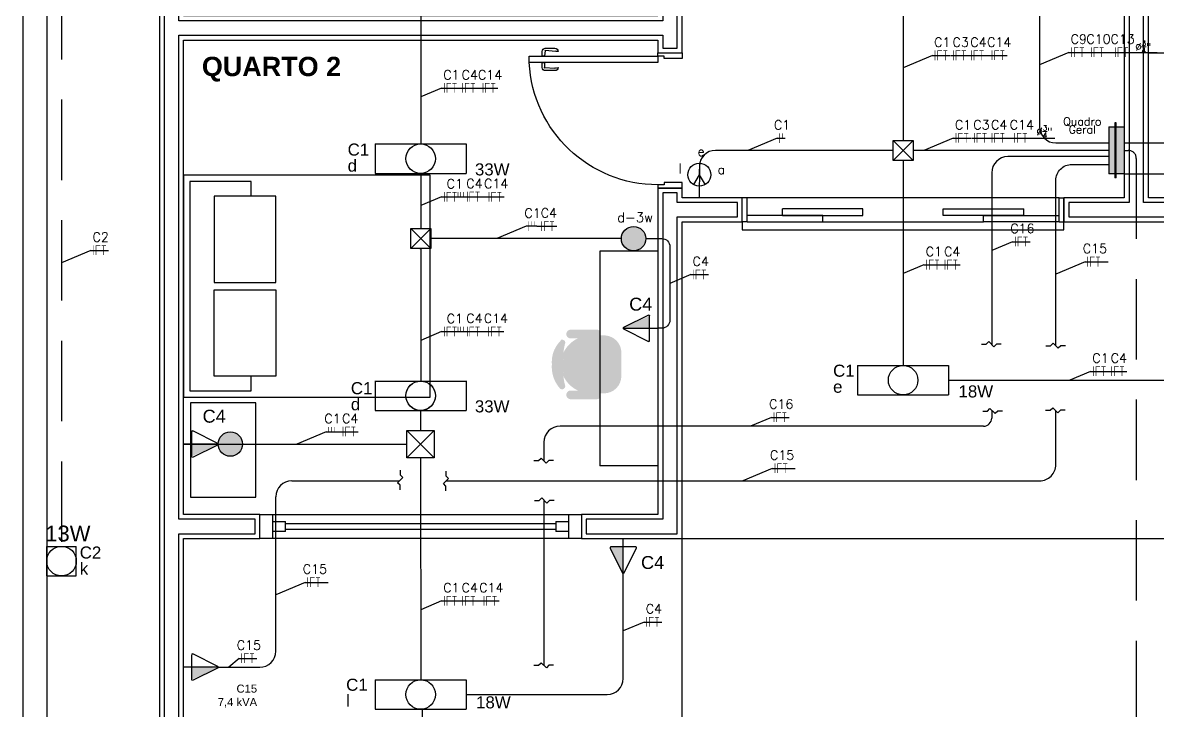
# Model space of a CAD drawing. Header units: millimetres. Extents: x 919107448 to 1838457809, y 576475876 to 1049404419.
# Drawn here: x 919228621 to 919229326, y 576496460 to 576496888 of the extents above; entities that cross this region are included whole.
import ezdxf
from ezdxf.enums import TextEntityAlignment as Align

# ---------------------------------------------------------------- set-up
doc = ezdxf.new("R2010")
doc.units = ezdxf.units.MM
for name, pattern in [('ACAD_ISO08W100', [36, 24, -3, 6, -3]), ('ACAD_ISO12W100', [21, 12, -3, 0, -3, 0, -3]), ('DASHED', [0.75, 0.5, -0.25])]:
    doc.linetypes.add(name, pattern=pattern)
for name, color, linetype in [('3', 6, 'Continuous'), ('Arquitetura', 253, 'Continuous'), ('AZUL-SELO', 152, 'Continuous'), ('ENE-CAIXAS', 3, 'Continuous'), ('ENE-CIRCUITOS', 2, 'Continuous'), ('ENE-DISJUNTOR', 3, 'Continuous'), ('ENE-ELETRO_APARENTE', 4, 'ACAD_ISO08W100'), ('ENE-ELETRO_EMBUTIDO', 4, 'Continuous'), ('ENE-ELETRO_PISO', 4, 'DASHED'), ('ENE-FIAÇÃO', 2, 'Continuous'), ('ENE-INTERRUPTORES', 3, 'Continuous'), ('ENE-LUMINÁRIAS', 2, 'Continuous'), ('ENE-QUADROS', 3, 'Continuous'), ('ENE-TABELAS', 1, 'Continuous'), ('ENE-TOMADAS', 3, 'Continuous'), ('LEGENDA', 1, 'Continuous')]:
    doc.layers.add(name, color=color, linetype=linetype)
doc.layers.add('ELE-UNIFILAR', color=2, linetype='Continuous', lineweight=5)
doc.styles.add('Arial', font='arial.ttf')
doc.styles.add('R100', font='sasb____.pfb', dxfattribs={"height": 3})
doc.styles.add('ROMANS', font='romans')
doc.styles.add('SIMPLEX', font='simplex.shx')
doc.styles.get("Standard").update_dxf_attribs({"font": 'arial.ttf'})

# ---------------------------------------------------------------- blocks, each defined once
blk = doc.blocks.new('P80')
at = {"layer": 'Arquitetura'}
for points in [[(10, 0), (14, 0), (14, 80), (10, 80)], [(8, -15), (11.5, -15), (11.5, -4), (10, -4), (10, 0), (8, 0)], [(92, -15), (88.5, -15), (88.5, -4), (90, -4), (90, 0), (92, 0)]]:
    blk.add_lwpolyline(points, close=True, dxfattribs=at)
for points in [[(5, 70), (5, 64, 0.414214), (7, 62), (7, 63.5, -0.414214), (6.5, 64), (6.5, 70, -0.414214), (7, 70.5), (10, 70.5), (10, 72), (7, 72, 0.414214)], [(17.5, 64, -0.414214), (17, 63.5), (17, 62, 0.414214), (19, 64), (19, 70, 0.414214), (17, 72), (14, 72), (14, 70.5), (17, 70.5, -0.414214), (17.5, 70)]]:
    blk.add_lwpolyline(points, format="xyb", close=True, dxfattribs=at)
at = {"layer": 'Arquitetura', "linetype": 'Continuous'}
blk.add_arc((9.91, 0.01), 80.09, 359.99015, 87.07225, dxfattribs=at)
blk = doc.blocks.new('PJ')
at = {"layer": 'Arquitetura'}
for p, q in [((-97, 15), (-100, 15)), ((-100, 0), (-100, 15)), ((-97, 0), (-97, 15)), ((97, 15), (100, 15)), ((97, 0), (97, 15)), ((100, 0), (100, 15)), ((-25, 8), (-75, 8)), ((-75, 4), (-75, 8)), ((-25, 4), (-25, 8)), ((25, 4), (25, 8)), ((25, 8), (75, 8)), ((75, 4), (75, 8)), ((-97, 0), (-100, 0)), ((-50, 4), (-97, 4)), ((-97, 0), (-50, 0)), ((-75, 4), (-25, 4)), ((-50, 0), (-50, 4)), ((-50, 0), (50, 0)), ((75, 4), (25, 4)), ((50, 0), (50, 4)), ((50, 4), (97, 4)), ((97, 0), (50, 0)), ((97, 0), (100, 0))]:
    blk.add_line(p, q, dxfattribs=at)
blk = doc.blocks.new('JAN')
at = {"layer": 'Arquitetura'}
for p, q in [((-50, -15), (-50, 0)), ((-50, 0), (50, 0)), ((-46, -15), (-46, 0)), ((46, 0), (46, -15)), ((50, 0), (50, -15)), ((-46, -4.375), (-42, -4.375)), ((-42, -10.625), (-42, -4.375)), ((-42, -5.625), (42, -5.625)), ((42, -4.375), (46, -4.375)), ((42, -4.375), (42, -10.625)), ((42, -9.375), (-42, -9.375)), ((-42, -10.625), (-46, -10.625)), ((46, -10.625), (42, -10.625)), ((50, -15), (-50, -15))]:
    blk.add_line(p, q, dxfattribs=at)
blk = doc.blocks.new('cama 2')
at = {"layer": 'Arquitetura'}
for p, q in [((919229349.85, 576497385.42), (919229291.02, 576497385.42)), ((919229291.02, 576497385.42), (919229291.02, 576497344.71)), ((919229349.85, 576497344.71), (919229349.85, 576497385.42)), ((919229291.02, 576497344.71), (919229349.85, 576497344.71))]:
    blk.add_line(p, q, dxfattribs=at)
at = {"layer": 'Arquitetura', "ltscale": 0.5}
for points in [[(919229149.57, 576497340.41), (919229287.57, 576497340.41), (919229287.57, 576497493.74), (919229149.57, 576497493.74)], [(919229162.61, 576497359.57), (919229216.27, 576497359.57), (919229216.27, 576497397.91), (919229162.61, 576497397.91)], [(919229274.54, 576497359.57), (919229220.87, 576497359.57), (919229220.87, 576497397.91), (919229274.54, 576497397.91)]]:
    blk.add_lwpolyline(points, close=True, dxfattribs=at)
blk.add_lwpolyline([(919229162.61, 576497382.57), (919229153.41, 576497382.57), (919229153.41, 576497344.24), (919229283.74, 576497344.24), (919229283.74, 576497382.57), (919229274.54, 576497382.57)], dxfattribs=at)
blk = doc.blocks.new('*U84')
at = {"layer": 'ENE-TOMADAS'}
h = blk.add_hatch(color=256, dxfattribs=at)
h.dxf.hatch_style = 1
h.paths.add_polyline_path([(2278.406, 1294.6592, 0.286119), (2278.4016, 1294.662), (2278.4016, 1294.4979), (2278.4772, 1294.4979, 0.555066), (2278.4817, 1294.5051)])
at = {"layer": 'ENE-INTERRUPTORES', "color": 3}
blk.add_circle((2278.4016, 1294.7373), 0.0753, dxfattribs=at)
at = {"layer": 'ENE-TOMADAS'}
for p, q in [((2278.3971, 1294.6593), (2278.3194, 1294.5052)), ((2278.4016, 1294.662), (2278.4016, 1294.4979)), ((2278.4817, 1294.5051), (2278.406, 1294.6592)), ((2278.3239, 1294.4979), (2278.4772, 1294.4979)), ((2278.4016, 1294.4979), (2278.4016, 1294.4479))]:
    blk.add_line(p, q, dxfattribs=at)
for centre, start, end in [((2278.4016, 1294.657), 26.13269, 153.25441), ((2278.3239, 1294.5029), 153.25441, 270), ((2278.4772, 1294.5029), 270, 26.13269)]:
    blk.add_arc(centre, 0.005, start, end, dxfattribs=at)
blk = doc.blocks.new('*U102')
at = {"layer": 'ENE-TOMADAS'}
h = blk.add_hatch(color=256, dxfattribs=at)
h.dxf.hatch_style = 1
h.paths.add_polyline_path([(2278.4016, 1294.4979), (2278.4772, 1294.4979, 0.555066), (2278.4817, 1294.5051), (2278.406, 1294.6592, 0.286119), (2278.4016, 1294.662)])
for p, q in [((2278.3971, 1294.6593), (2278.3194, 1294.5052)), ((2278.4016, 1294.6607), (2278.4016, 1294.4965)), ((2278.4817, 1294.5051), (2278.406, 1294.6592)), ((2278.3239, 1294.4979), (2278.4772, 1294.4979)), ((2278.4016, 1294.4965), (2278.4016, 1294.4465))]:
    blk.add_line(p, q, dxfattribs=at)
for centre, start, end in [((2278.4016, 1294.657), 26.13269, 153.25441), ((2278.3239, 1294.5029), 153.25441, 270), ((2278.4772, 1294.5029), 270, 26.13269)]:
    blk.add_arc(centre, 0.005, start, end, dxfattribs=at)
blk = doc.blocks.new('*U92')
at = {"color": 3}
blk.add_line((2279.4193, 1294.472), (2279.4193, 1294.372), dxfattribs=at)
for points in [[(2279.4193, 1294.6728), (2279.4193, 1294.5724)], [(2279.4193, 1294.5724), (2279.3693, 1294.4854)], [(2279.4193, 1294.5724), (2279.4694, 1294.4854)]]:
    blk.add_lwpolyline(points, dxfattribs=at)
blk.add_circle((2279.4193, 1294.5724), 0.1004, dxfattribs=at)
blk = doc.blocks.new('*U88')
h = blk.add_hatch(color=3)
edge = h.paths.add_edge_path()
edge.add_arc((2279.4193, 1294.5724), 0.1004, 0, 360)
at = {"color": 3}
blk.add_line((2279.4193, 1294.472), (2279.4193, 1294.372), dxfattribs=at)
blk.add_circle((2279.4193, 1294.5724), 0.1004, dxfattribs=at)
blk = doc.blocks.new('escrivaninha')
at = {"layer": 'Arquitetura'}
h = blk.add_hatch(color=252, dxfattribs=at)
h.paths.add_polyline_path([(919228976.41, 576496697.83), (919228974.87, 576496697.83, -0.103844), (919228974.43, 576496697.09), (919228974.43, 576496670.31, -0.100908), (919228974.87, 576496669.59), (919228976.41, 576496669.59, 0.414063), (919228984.88, 576496678.07), (919228984.88, 576496689.36, 0.414362)])
h.paths.add_polyline_path([(919228963.7, 576496696.4, 0.172773), (919228956.66, 576496689.41, 0.04759), (919228956.64, 576496683.69, 0.048723), (919228956.64, 576496678, 0.172968), (919228963.67, 576496670.99), (919228972.88, 576496670.99, -0.208359), (919228974.43, 576496670.31), (919228974.43, 576496697.09, -0.209818), (919228972.88, 576496696.4)])
h.paths.add_polyline_path([(919228963.67, 576496670.99), (919228960.17, 576496670.99, 0.414214), (919228958.06, 576496668.87, 0.415578), (919228960.18, 576496666.74), (919228972.88, 576496666.74, 0.208106), (919228974.43, 576496667.42), (919228974.43, 576496670.31, 0.208359), (919228972.88, 576496670.99)])
h.paths.add_polyline_path([(919228960.17, 576496700.64, 0.41348), (919228958.04, 576496698.52, 0.414214), (919228960.17, 576496696.4), (919228972.88, 576496696.4, 0.209818), (919228974.43, 576496697.09), (919228974.43, 576496699.95, 0.211411), (919228972.87, 576496700.64)])
h.paths.add_polyline_path([(919228951.91, 576496690.12, 0.101539), (919228951.02, 576496683.69, 0.103608), (919228951.88, 576496677.24, 0.103615), (919228955.25, 576496671.68, 0.102701), (919228955.88, 576496671.53, 0.102702), (919228956.52, 576496671.64, 0.102694), (919228957.06, 576496672, 0.102682), (919228957.41, 576496672.54, 0.102673), (919228957.52, 576496673.18, 0.102674), (919228957.37, 576496673.8, -0.085285), (919228956.64, 576496683.69, -0.082824), (919228957.37, 576496693.57, 0.104413), (919228957.54, 576496694.21, 0.104411), (919228957.43, 576496694.85, 0.10442), (919228957.07, 576496695.4, 0.104433), (919228956.53, 576496695.75, 0.104441), (919228955.88, 576496695.86, 0.10444), (919228955.25, 576496695.69, 0.101547)])
for p, q in [((919229002.68, 576496738.83), (919228974.43, 576496738.83)), ((919228974.43, 576496738.83), (919228974.43, 576496634.33)), ((919229002.68, 576496634.33), (919228974.43, 576496634.33))]:
    blk.add_line(p, q, dxfattribs=at)
blk = doc.blocks.new('*U118')
at = {"layer": 'ENE-QUADROS'}
h = blk.add_hatch(color=251, dxfattribs=at)
h.dxf.hatch_style = 1
h.paths.add_polyline_path([(0.3999, 0.15166), (0.3999, 0.25), (-0.3999, 0.25), (-0.3999, 0.15166)])
h.paths.add_polyline_path([(0.3999, 0), (0.3999, 0.125), (-0.3999, 0.125), (-0.3999, 0)])
at = {"layer": 'ENE-QUADROS', "linetype": 'ACAD_ISO12W100', "ltscale": 0.4}
blk.add_hatch(color=256, dxfattribs=at).paths.add_polyline_path([(0.46655, 0.16166), (-0.46655, 0.16166), (-0.46655, 0.135), (0.46655, 0.135)])
for p, q in [((-0.3999, 0), (-0.3999, 0.26)), ((0.3999, 0.26), (-0.3999, 0.26)), ((0.3999, 0.26), (0.3999, 0)), ((-0.46655, 0.135), (-0.46655, 0.16166)), ((0.46655, 0.16166), (-0.46655, 0.16166)), ((-0.46655, 0.135), (0.46655, 0.135)), ((0.3999, 0), (-0.3999, 0)), ((0.46655, 0.135), (0.46655, 0.16166))]:
    blk.add_line(p, q, dxfattribs=at)
blk = doc.blocks.new('caixa de passagem')
at = {"layer": 'ENE-CAIXAS', "color": 1}
for p, q in [((919229720.2, 576497407), (919229682, 576497368.8)), ((919229720.2, 576497368.8), (919229682, 576497407))]:
    blk.add_line(p, q, dxfattribs=at)
at = {"layer": 'ENE-CAIXAS'}
blk.add_lwpolyline([(919229720.2, 576497368.8), (919229682, 576497368.8), (919229682, 576497407), (919229720.2, 576497407)], close=True, dxfattribs=at)
blk = doc.blocks.new('I')
at = {"layer": '3'}
for p, q in [((0, 0.0354), (-0.0177, 0.0177)), ((-0.0177, 0.0177), (0.0177, -0.0177)), ((0, 0.0677), (0, 0.0354)), ((0, -0.0354), (0.0177, -0.0177)), ((0, -0.0677), (0, -0.0354))]:
    blk.add_line(p, q, dxfattribs=at)
blk = doc.blocks.new('*U146')
at = {"layer": 'ENE-FIAÇÃO', "color": 1}
blk.add_line((-0.165, -0.003), (0.167, -0.003), dxfattribs=at)
at = {"layer": 'ENE-FIAÇÃO', "const_width": 0.0121}
for points in [[(-0.115, 0.091), (-0.115, -0.091)], [(0.013, 0.085), (-0.066, 0.085), (-0.066, -0.091)], [(0.038, 0.085), (0.117, 0.085)], [(0.077, 0.085), (0.077, -0.091)]]:
    blk.add_lwpolyline(points, dxfattribs=at)
blk = doc.blocks.new('*U148')
at = {"layer": 'ENE-FIAÇÃO', "color": 1}
blk.add_line((-0.075, 0), (0.075, 0), dxfattribs=at)
at = {"layer": 'ENE-FIAÇÃO', "const_width": 0.0121}
for points in [[(-0.025, 0.091), (-0.025, -0.091)], [(0.025, 0.091), (0.025, 0)]]:
    blk.add_lwpolyline(points, dxfattribs=at)
blk = doc.blocks.new('*U150')
at = {"layer": 'ENE-FIAÇÃO', "color": 1}
blk.add_line((0.1, 0), (-0.1, 0), dxfattribs=at)
at = {"layer": 'ENE-FIAÇÃO', "const_width": 0.0121}
for points in [[(-0.05, 0.091), (-0.05, -0.091)], [(0, 0.091), (0, 0)], [(0.05, 0.091), (0.05, 0)]]:
    blk.add_lwpolyline(points, dxfattribs=at)
blk = doc.blocks.new('*U151')
at = {"layer": 'ENE-FIAÇÃO', "color": 1}
blk.add_line((-0.1, 0), (0.1, 0), dxfattribs=at)
at = {"layer": 'ENE-FIAÇÃO', "const_width": 0.0121}
for points in [[(-0.05, 0.091), (-0.05, 0)], [(0, 0.091), (0, 0)], [(0.05, 0.091), (0.05, 0)]]:
    blk.add_lwpolyline(points, dxfattribs=at)
blk = doc.blocks.new('*U153')
at = {"layer": 'ENE-FIAÇÃO', "color": 1}
blk.add_line((-0.229, 0.002), (0.229, 0.002), dxfattribs=at)
at = {"layer": 'ENE-FIAÇÃO', "const_width": 0.0121}
for points in [[(-0.179, 0.093), (-0.179, -0.09)], [(-0.05, 0.087), (-0.129, 0.087), (-0.129, -0.09)], [(-0.025, 0.087), (0.054, 0.087)], [(0.015, 0.087), (0.015, -0.09)], [(0.079, 0.093), (0.079, 0.002)], [(0.129, 0.093), (0.129, 0.002)], [(0.179, 0.093), (0.179, 0.002)]]:
    blk.add_lwpolyline(points, dxfattribs=at)

msp = doc.modelspace()

# ---------------------------------------------------------------- hatches: boundary and pattern name
at = {"layer": 'AZUL-SELO'}
h = msp.add_hatch(color=3, dxfattribs=at)
h.dxf.hatch_style = 1
h.paths.add_polyline_path([(919228742.13, 576496625.84, 1), (919228757.29, 576496625.84, 1)])

# ---------------------------------------------------------------- linework, layer by layer
at = {"layer": 'Arquitetura'}
for p, q in [((919228620.57, 576499029.07), (919228620.57, 576496029.07)), ((919228635.57, 576499014.07), (919228635.57, 576496029.07)), ((919229320.57, 576496869.07), (919229498.57, 576496869.07)), ((919229305.57, 576496808.48), (919229308.09, 576496808.48)), ((919229265.07, 576496779.07), (919229071.07, 576496779.07)), ((919228874.28, 576496754.04), (919228874.28, 576496752.97)), ((919228867.46, 576496747.43), (919228868.67, 576496747.43)), ((919229030.57, 576496179.07), (919229030.57, 576496567.07)), ((919229030.57, 576496567.07), (919229498.57, 576496567.07))]:
    msp.add_line(p, q, dxfattribs=at)
for points in [[(919228720.57, 576496877.07), (919229015.57, 576496877.07), (919229015.57, 576496869.07), (919229030.57, 576496869.07), (919229030.57, 576496900.07), (919229015.57, 576496900.07), (919229015.57, 576496892.07), (919228720.57, 576496892.07), (919228720.57, 576497282.07), (919228723.07, 576497282.07), (919228723.07, 576497297.07), (919228705.57, 576497297.07), (919228705.57, 576496179.07), (919228720.57, 576496179.07), (919228720.57, 576496567.07), (919228768.07, 576496567.07), (919228768.07, 576496582.07), (919228720.57, 576496582.07)], [(919228717.57, 576496880.07), (919229018.57, 576496880.07), (919229018.57, 576496872.07), (919229027.57, 576496872.07), (919229027.57, 576496897.07), (919229018.57, 576496897.07), (919229018.57, 576496889.07), (919228717.57, 576496889.07), (919228717.57, 576497285.07), (919228720.07, 576497285.07), (919228720.07, 576497294.07), (919228708.57, 576497294.07), (919228708.57, 576496182.07), (919228717.57, 576496182.07), (919228717.57, 576496570.07), (919228765.07, 576496570.07), (919228765.07, 576496579.07), (919228717.57, 576496579.07)], [(919229330.57, 576497049.07), (919229305.57, 576497049.07), (919229305.57, 576496779.07), (919229268.07, 576496779.07), (919229268.07, 576496764.07), (919229379.57, 576496764.07), (919229379.57, 576496779.07), (919229320.57, 576496779.07), (919229320.57, 576497034.07), (919229330.57, 576497034.07), (919229330.57, 576497049.07)], [(919229317.57, 576497046.07), (919229308.57, 576497046.07), (919229308.57, 576496776.07), (919229271.07, 576496776.07), (919229271.07, 576496767.07), (919229376.57, 576496767.07), (919229376.57, 576496776.07), (919229317.57, 576496776.07), (919229317.57, 576497037.07), (919229327.57, 576497037.07), (919229327.57, 576497046.07)], [(919229030.57, 576496764.07), (919229068.07, 576496764.07), (919229068.07, 576496779.07), (919229030.57, 576496779.07), (919229030.57, 576496785.07), (919229015.57, 576496785.07), (919229015.57, 576496582.07), (919228968.07, 576496582.07), (919228968.07, 576496567.07), (919229030.57, 576496567.07)], [(919229027.57, 576496767.07), (919229065.07, 576496767.07), (919229065.07, 576496776.07), (919229027.57, 576496776.07), (919229027.57, 576496782.07), (919229018.57, 576496782.07), (919229018.57, 576496579.07), (919228971.07, 576496579.07), (919228971.07, 576496570.07), (919229027.57, 576496570.07)]]:
    msp.add_lwpolyline(points, close=True, dxfattribs=at)
msp.add_lwpolyline([(919229068.07, 576496764.07), (919229068.07, 576496759.07), (919229268.07, 576496759.07), (919229268.07, 576496764.07)], dxfattribs=at)
at = {"layer": 'AZUL-SELO'}
msp.add_circle((919228749.71, 576496625.84), 7.58, dxfattribs=at)
at = {"layer": 'ENE-ELETRO_APARENTE', "color": 240}
for p, q in [((919229218.16, 576496867.52), (919229221.71, 576496867.52)), ((919228901.52, 576496847.2), (919228905.07, 576496847.2)), ((919229232.22, 576496816.13), (919229235.76, 576496816.13)), ((919228905.34, 576496779.56), (919228908.89, 576496779.56)), ((919228905.19, 576496695.78), (919228908.74, 576496695.78)), ((919228902.32, 576496528.27), (919228905.86, 576496528.27))]:
    msp.add_line(p, q, dxfattribs=at)
at = {"layer": 'ENE-ELETRO_EMBUTIDO'}
for p, q in [((919229252.97, 576497144.83), (919229252.97, 576496823.1)), ((919228868.07, 576496904.13), (919228868.07, 576496812.5)), ((919229168.07, 576496904.95), (919229168.07, 576496814.68)), ((919229262.97, 576496813.1), (919229296.04, 576496813.1)), ((919229305.57, 576496813.21), (919229399.7, 576496813.21)), ((919229161.86, 576496808.48), (919229051.37, 576496808.48)), ((919229168.07, 576496802.27), (919229168.07, 576496674.75)), ((919229296.04, 576496808.48), (919229174.27, 576496808.48)), ((919229296.04, 576496804.6), (919229233.14, 576496804.6)), ((919229041.37, 576496798.54), (919229041.26, 576496779.07)), ((919229223.14, 576496794.6), (919229223.14, 576496687.81)), ((919229305.57, 576496793.82), (919229439.96, 576496793.82)), ((919229196.33, 576496665.57), (919229353.46, 576496665.57)), ((919228868.02, 576496646.77), (919228868.02, 576496634.35)), ((919229223.14, 576496646.84), (919229223.14, 576496641.98)), ((919229218.14, 576496636.98), (919228954.71, 576496636.98)), ((919228944.71, 576496626.98), (919228944.71, 576496615.41)), ((919228868.03, 576496617.33), (919228868.08, 576496479.25)), ((919228787.96, 576496603.02), (919228854.84, 576496603.02)), ((919228777.96, 576496497.04), (919228777.96, 576496593.02)), ((919228944.71, 576496590.91), (919228944.71, 576496488.15)), ((919228993.99, 576496480.07), (919228993.99, 576496567.07)), ((919228742.13, 576496487.04), (919228767.96, 576496487.04)), ((919228896.34, 576496470.07), (919228983.99, 576496470.07)), ((919228868.95, 576496460.9), (919228868.95, 576496382.25))]:
    msp.add_line(p, q, dxfattribs=at)
at = {"layer": 'ENE-ELETRO_EMBUTIDO', "ltscale": 0.1}
for p, q in [((919228868.07, 576496794.15), (919228868.07, 576496759.84)), ((919228992.87, 576496753.62), (919228874.28, 576496753.63)), ((919228868.08, 576496747.43), (919228868.08, 576496665)), ((919228720.57, 576496625.84), (919228859.52, 576496625.84))]:
    msp.add_line(p, q, dxfattribs=at)
at = {"layer": 'ENE-ELETRO_EMBUTIDO', "color": 240}
for p, q in [((919229292.26, 576496739.19), (919229295.55, 576496739.19)), ((919229097.72, 576496610.7), (919229101.02, 576496610.7)), ((919228807.2, 576496539.83), (919228810.5, 576496539.83)), ((919228755.11, 576496492.52), (919228748.69, 576496487.04))]:
    msp.add_line(p, q, dxfattribs=at)
at = {"layer": 'ENE-ELETRO_EMBUTIDO'}
for points in [[(919229263.01, 576496686.95), (919229263.01, 576496789.79, -0.414214), (919229273.01, 576496799.79), (919229296.04, 576496799.79)], [(919228883.94, 576496603.02), (919229253.01, 576496603.02, 0.414214), (919229263.01, 576496613.02), (919229263.01, 576496646.37)]]:
    msp.add_lwpolyline(points, format="xyb", dxfattribs=at)
at = {"layer": 'ENE-ELETRO_EMBUTIDO', "ltscale": 0.1}
msp.add_lwpolyline([(919229015.57, 576496753.62), (919229018.07, 576496753.62, -0.414214), (919229023.07, 576496748.62), (919229023.07, 576496702.9, -0.414214), (919229018.07, 576496697.9), (919229015.57, 576496697.9)], format="xyb", dxfattribs=at)
at = {"layer": 'ENE-ELETRO_EMBUTIDO'}
for centre, radius, start, end in [((919229262.97, 576496823.1), 10, 180, 270), ((919229051.37, 576496798.48), 10, 90, 179.66276), ((919229233.14, 576496794.6), 10, 90, 180), ((919229218.14, 576496641.98), 5, 270, 0), ((919228954.71, 576496626.98), 10, 90, 180), ((919228787.96, 576496593.02), 10, 90, 180), ((919228767.96, 576496497.04), 10, 270, 0), ((919228983.99, 576496480.07), 10, 270, 0)]:
    msp.add_arc(centre, radius, start, end, dxfattribs=at)
at = {"layer": 'ENE-ELETRO_PISO', "ltscale": 100}
for p, q in [((919228644.7, 576496915.03), (919228644.75, 576496562.25)), ((919229313.09, 576496803.48), (919229313.09, 576496133.81))]:
    msp.add_line(p, q, dxfattribs=at)
msp.add_arc((919229308.09, 576496803.48), 5, 0, 90, dxfattribs=at)
at = {"layer": 'ENE-FIAÇÃO', "color": 240}
for p, q in [((919228892.09, 576496847.21), (919228892.49, 576496847.21)), ((919228892.09, 576496779.61), (919228892.49, 576496779.61)), ((919229192.08, 576496737.32), (919229192.48, 576496737.32)), ((919228892.1, 576496695.79), (919228892.5, 576496695.79)), ((919229295.71, 576496671.04), (919229296.12, 576496671.04)), ((919228892.08, 576496528.28), (919228892.48, 576496528.28))]:
    msp.add_line(p, q, dxfattribs=at)
at = {"layer": 'ENE-FIAÇÃO', "color": 1}
msp.add_line((919228940.3, 576496761.3), (919228941.68, 576496761.3), dxfattribs=at)
for points in [[(919229186.27, 576496867.49), (919229168.07, 576496859.82)], [(919229271.18, 576496869.46), (919229252.97, 576496861.79)], [(919228881.05, 576496847.21), (919228868.07, 576496841.74)], [(919229089.68, 576496816.15), (919229071.47, 576496808.48)], [(919229199.22, 576496816.15), (919229181.02, 576496808.48)], [(919228881.05, 576496779.61), (919228868.07, 576496774.14)], [(919228933.66, 576496761.3), (919228915.45, 576496753.63)], [(919228662.93, 576496746.31), (919228644.73, 576496738.64)], [(919229236.12, 576496751.67), (919229223.14, 576496746.2)], [(919229281.22, 576496739.19), (919229263.01, 576496731.52)], [(919229181.04, 576496737.32), (919229168.07, 576496731.85)], [(919229036.05, 576496731.23), (919229023.07, 576496725.76)], [(919228881.06, 576496695.79), (919228868.08, 576496690.32)], [(919229284.67, 576496671.04), (919229271.7, 576496665.57)], [(919229086.14, 576496642.45), (919229073.16, 576496636.98)], [(919228809.28, 576496633.51), (919228791.07, 576496625.84)], [(919229086.68, 576496610.7), (919229068.47, 576496603.02)], [(919228796.16, 576496539.83), (919228777.96, 576496532.16)], [(919228881.04, 576496528.28), (919228868.06, 576496522.82)], [(919229006.97, 576496515.15), (919228993.99, 576496509.68)]]:
    msp.add_lwpolyline(points, dxfattribs=at)
at = {"layer": 'ENE-LUMINÁRIAS'}
for p, q in [((919228839.81, 576496812.5), (919228896.34, 576496812.5)), ((919228839.81, 576496812.5), (919228839.81, 576496794.15)), ((919228896.34, 576496812.5), (919228896.34, 576496794.15)), ((919228839.81, 576496794.15), (919228896.34, 576496794.15)), ((919229139.8, 576496674.75), (919229196.33, 576496674.75)), ((919229139.8, 576496674.75), (919229139.8, 576496656.4)), ((919229196.33, 576496674.75), (919229196.33, 576496656.4)), ((919228839.75, 576496665.13), (919228839.75, 576496646.77)), ((919228839.81, 576496665), (919228896.34, 576496665)), ((919228839.81, 576496665), (919228839.81, 576496646.65)), ((919228896.28, 576496665.13), (919228896.28, 576496646.77)), ((919228896.34, 576496665), (919228896.34, 576496646.65)), ((919229139.8, 576496656.4), (919229196.33, 576496656.4)), ((919228839.75, 576496646.77), (919228896.28, 576496646.77)), ((919228839.81, 576496646.65), (919228896.34, 576496646.65)), ((919228635.57, 576496562.24), (919228653.93, 576496562.25)), ((919228635.58, 576496543.89), (919228635.57, 576496562.24)), ((919228653.93, 576496543.89), (919228653.93, 576496562.25)), ((919228635.58, 576496543.89), (919228653.93, 576496543.89)), ((919228839.81, 576496479.25), (919228896.34, 576496479.25)), ((919228839.81, 576496479.25), (919228839.81, 576496460.9)), ((919228839.81, 576496479.25), (919228896.34, 576496479.25)), ((919228839.81, 576496479.25), (919228839.81, 576496460.9)), ((919228896.34, 576496479.25), (919228896.34, 576496460.9)), ((919228896.34, 576496479.25), (919228896.34, 576496460.9)), ((919228839.81, 576496460.9), (919228896.34, 576496460.9)), ((919228839.81, 576496460.9), (919228896.34, 576496460.9))]:
    msp.add_line(p, q, dxfattribs=at)
for centre in [(919228868.07, 576496803.32), (919229168.07, 576496665.57), (919228868.02, 576496655.95), (919228868.07, 576496655.82), (919228644.75, 576496553.07), (919228868.07, 576496470.07), (919228868.07, 576496470.07)]:
    msp.add_circle(centre, 9.18, dxfattribs=at)
at = {"layer": 'ENE-TABELAS'}
for p, q in [((919229282.22, 576496869.46), (919229283.45, 576496869.46)), ((919229294.49, 576496869.46), (919229298.43, 576496869.45)), ((919228815.92, 576496633.51), (919228818.11, 576496633.51))]:
    msp.add_line(p, q, dxfattribs=at)
at = {"layer": 'LEGENDA'}
for p, q in [((919229309.47, 576496869.45), (919229326.03, 576496869.45)), ((919229246.8, 576496816.13), (919229262.44, 576496816.13))]:
    msp.add_line(p, q, dxfattribs=at)

# ---------------------------------------------------------------- block references
at = {"color": 4, "xscale": 100.6736407914391, "yscale": 100.6736407914391, "zscale": 100.6736407914391}
for name, p, rotation in [('*U102', (919359332.21, 576267322.91), 89.99999696928302), ('*U84', (919098403.8, 576726000.82), 269.9999969692831), ('*U102', (919458369, 576626883.67), 179.9999887010689), ('*U102', (919098403.84, 576725862.05), 269.9999887010689)]:
    msp.add_blockref(name, p, dxfattribs=dict(at, rotation=rotation))
at = {"layer": '3', "xscale": -90.32561945039905, "yscale": 90.32561945039905, "zscale": 90.32561945039905, "rotation": 90}
for p in [(919229222.89, 576496687.96), (919229262.95, 576496687.01), (919229223.67, 576496646.39), (919229262.73, 576496646.84), (919228944.55, 576496615.55), (919228944.97, 576496590.76), (919228944.61, 576496488.28)]:
    msp.add_blockref('I', p, dxfattribs=at)
at = {"layer": '3', "xscale": -90.32561945039905, "yscale": 90.32561945039905, "zscale": 90.32561945039905}
for p in [(919228855.3, 576496603.42), (919228883.79, 576496602.93)]:
    msp.add_blockref('I', p, dxfattribs=at)
at = {"layer": 'Arquitetura', "xscale": -1, "rotation": 90}
msp.add_blockref('P80', (919229015.57, 576496877.07), dxfattribs=at)
at = {"layer": 'Arquitetura'}
msp.add_blockref('PJ', (919229168.07, 576496764.07), dxfattribs=at)
at = {"layer": 'Arquitetura', "xscale": 1.2762933887634, "yscale": 1.2762933887634, "zscale": 1.2762933887634}
msp.add_blockref('escrivaninha', (-253976883.3, -159282230.67), dxfattribs=at)
at = {"layer": 'Arquitetura', "xscale": 2}
msp.add_blockref('JAN', (919228868.07, 576496582.07), dxfattribs=at)
at = {"layer": 'AZUL-SELO', "rotation": 270}
msp.add_blockref('cama 2', (342731380.17, 1495725942.6), dxfattribs=at)
at = {"layer": 'ENE-FIAÇÃO', "color": 3}
ref = msp.add_blockref('*U146', (919229276.67, 576496869.56), dxfattribs=dict(at, xscale=33.22527574230886, yscale=33.22527574230886, zscale=33.22527574230886))
ref.add_attrib('QXXX', 'C9', dxfattribs={"color": 7, "height": 5.763, "style": 'SIMPLEX'}).set_placement((919229277.3, 576496874.85), align=Align.CENTER)
ref = msp.add_blockref('*U146', (919229288.94, 576496869.56), dxfattribs=dict(at, xscale=33.22527574230886, yscale=33.22527574230886, zscale=33.22527574230886))
ref.add_attrib('QXXX', 'C10', dxfattribs={"color": 7, "height": 5.763, "style": 'SIMPLEX'}).set_placement((919229289.58, 576496874.85), align=Align.CENTER)
ref = msp.add_blockref('*U146', (919229303.93, 576496869.55), dxfattribs=dict(at, xscale=33.22527574230886, yscale=33.22527574230886, zscale=33.22527574230886))
ref.add_attrib('QXXX', 'C13', dxfattribs={"color": 7, "height": 5.763, "style": 'SIMPLEX'}).set_placement((919229304.56, 576496874.84), align=Align.CENTER)
ref = msp.add_blockref('*U146', (919229191.77, 576496867.59), dxfattribs=dict(at, xscale=33.22527574230886, yscale=33.22527574230886, zscale=33.22527574230886))
ref.add_attrib('QXXX', 'C1', dxfattribs={"color": 7, "height": 5.763, "style": 'SIMPLEX'}).set_placement((919229192.4, 576496872.88), align=Align.CENTER)
ref = msp.add_blockref('*U146', (919229203.21, 576496867.59), dxfattribs=dict(at, xscale=33.22527574230886, yscale=33.22527574230886, zscale=33.22527574230886))
ref.add_attrib('QXXX', 'C3', dxfattribs={"color": 7, "height": 5.763, "style": 'SIMPLEX'}).set_placement((919229203.84, 576496872.88), align=Align.CENTER)
ref = msp.add_blockref('*U146', (919229214.25, 576496867.59), dxfattribs=dict(at, xscale=33.22527574230886, yscale=33.22527574230886, zscale=33.22527574230886))
ref.add_attrib('QXXX', 'C4', dxfattribs={"color": 7, "height": 5.763, "style": 'SIMPLEX'}).set_placement((919229214.88, 576496872.88), align=Align.CENTER)
ref = msp.add_blockref('*U146', (919229227.2, 576496867.62), dxfattribs=dict(at, xscale=33.22527574230886, yscale=33.22527574230886, zscale=33.22527574230886))
ref.add_attrib('QXXX', 'C14', dxfattribs={"color": 7, "height": 5.763, "style": 'SIMPLEX'}).set_placement((919229227.83, 576496872.9), align=Align.CENTER)
ref = msp.add_blockref('*U146', (919228886.54, 576496847.31), dxfattribs=dict(at, xscale=33.22527574230886, yscale=33.22527574230886, zscale=33.22527574230886))
ref.add_attrib('QXXX', 'C1', dxfattribs={"color": 7, "height": 5.763, "style": 'SIMPLEX'}).set_placement((919228887.17, 576496852.6), align=Align.CENTER)
ref = msp.add_blockref('*U146', (919228897.98, 576496847.31), dxfattribs=dict(at, xscale=33.22527574230886, yscale=33.22527574230886, zscale=33.22527574230886))
ref.add_attrib('QXXX', 'C4', dxfattribs={"color": 7, "height": 5.763, "style": 'SIMPLEX'}).set_placement((919228898.62, 576496852.6), align=Align.CENTER)
ref = msp.add_blockref('*U146', (919228910.56, 576496847.3), dxfattribs=dict(at, xscale=33.22527574230886, yscale=33.22527574230886, zscale=33.22527574230886))
ref.add_attrib('QXXX', 'C14', dxfattribs={"color": 7, "height": 5.763, "style": 'SIMPLEX'}).set_placement((919228911.2, 576496852.58), align=Align.CENTER)
ref = msp.add_blockref('*U148', (919229092.16, 576496816.15), dxfattribs=dict(at, xscale=33.22527574230886, yscale=33.22527574230886, zscale=33.22527574230886))
ref.add_attrib('QXXX', 'C1', dxfattribs={"color": 7, "height": 5.763, "style": 'SIMPLEX'}).set_placement((919229092.79, 576496821.44), align=Align.CENTER)
ref = msp.add_blockref('*U146', (919229204.72, 576496816.25), dxfattribs=dict(at, xscale=33.22527574230886, yscale=33.22527574230886, zscale=33.22527574230886))
ref.add_attrib('QXXX', 'C1', dxfattribs={"color": 7, "height": 5.763, "style": 'SIMPLEX'}).set_placement((919229205.35, 576496821.54), align=Align.CENTER)
ref = msp.add_blockref('*U146', (919229216.16, 576496816.25), dxfattribs=dict(at, xscale=33.22527574230886, yscale=33.22527574230886, zscale=33.22527574230886))
ref.add_attrib('QXXX', 'C3', dxfattribs={"color": 7, "height": 5.763, "style": 'SIMPLEX'}).set_placement((919229216.79, 576496821.54), align=Align.CENTER)
ref = msp.add_blockref('*U146', (919229227.2, 576496816.25), dxfattribs=dict(at, xscale=33.22527574230886, yscale=33.22527574230886, zscale=33.22527574230886))
ref.add_attrib('QXXX', 'C4', dxfattribs={"color": 7, "height": 5.763, "style": 'SIMPLEX'}).set_placement((919229227.83, 576496821.54), align=Align.CENTER)
ref = msp.add_blockref('*U146', (919229241.25, 576496816.23), dxfattribs=dict(at, xscale=33.22527574230886, yscale=33.22527574230886, zscale=33.22527574230886))
ref.add_attrib('QXXX', 'C14', dxfattribs={"color": 7, "height": 5.763, "style": 'SIMPLEX'}).set_placement((919229241.89, 576496821.52), align=Align.CENTER)
at = {"layer": 'ENE-FIAÇÃO'}
for p, xscale, yscale, zscale in [((620265075.79, 389000671.15), 0.325233281638759, 0.325233281638759, 0.325233281638759), ((620264775.8, 389000616.3), 0.325233281638759, 0.325233281638759, 0.325233281638759), ((509350788.76, 319440482.23), 0.4458929892819983, 0.4458929892819983, 0.4458929892819983)]:
    msp.add_blockref('caixa de passagem', p, dxfattribs=dict(at, xscale=xscale, yscale=yscale, zscale=zscale))
at = {"layer": 'ENE-FIAÇÃO', "color": 3}
ref = msp.add_blockref('*U153', (919228888.66, 576496779.56), dxfattribs=dict(at, xscale=33.22527574230886, yscale=33.22527574230886, zscale=33.22527574230886))
ref.add_attrib('QXXX', 'C1', dxfattribs={"color": 7, "height": 5.763, "style": 'SIMPLEX'}).set_placement((919228889.29, 576496784.85), align=Align.CENTER)
ref = msp.add_blockref('*U146', (919228900.83, 576496779.71), dxfattribs=dict(at, xscale=33.22527574230886, yscale=33.22527574230886, zscale=33.22527574230886))
ref.add_attrib('QXXX', 'C4', dxfattribs={"color": 7, "height": 5.763, "style": 'SIMPLEX'}).set_placement((919228901.46, 576496785), align=Align.CENTER)
ref = msp.add_blockref('*U146', (919228914.38, 576496779.66), dxfattribs=dict(at, xscale=33.22527574230886, yscale=33.22527574230886, zscale=33.22527574230886))
ref.add_attrib('QXXX', 'C14', dxfattribs={"color": 7, "height": 5.763, "style": 'SIMPLEX'}).set_placement((919228915.01, 576496784.95), align=Align.CENTER)
ref = msp.add_blockref('*U150', (919228936.98, 576496761.3), dxfattribs=dict(at, xscale=33.22527574230886, yscale=33.22527574230886, zscale=33.22527574230886))
ref.add_attrib('QXXX', 'C1', dxfattribs={"color": 7, "height": 5.763, "style": 'SIMPLEX'}).set_placement((919228937.62, 576496766.59), align=Align.CENTER)
ref = msp.add_blockref('*U146', (919228947.17, 576496761.4), dxfattribs=dict(at, xscale=33.22527574230886, yscale=33.22527574230886, zscale=33.22527574230886))
ref.add_attrib('QXXX', 'C4', dxfattribs={"color": 7, "height": 5.763, "style": 'SIMPLEX'}).set_placement((919228947.81, 576496766.69), align=Align.CENTER)
ref = msp.add_blockref('*U146', (919229241.61, 576496751.77), dxfattribs=dict(at, xscale=33.22527574230886, yscale=33.22527574230886, zscale=33.22527574230886))
ref.add_attrib('QXXX', 'C16', dxfattribs={"color": 7, "height": 5.763, "style": 'SIMPLEX'}).set_placement((919229242.24, 576496757.06), align=Align.CENTER)
ref = msp.add_blockref('*U146', (919228668.43, 576496746.41), dxfattribs=dict(at, xscale=33.22527574230886, yscale=33.22527574230886, zscale=33.22527574230886))
ref.add_attrib('QXXX', 'C2', dxfattribs={"color": 7, "height": 5.763, "style": 'SIMPLEX'}).set_placement((919228669.06, 576496751.7), align=Align.CENTER)
ref = msp.add_blockref('*U146', (919229186.54, 576496737.42), dxfattribs=dict(at, xscale=33.22527574230886, yscale=33.22527574230886, zscale=33.22527574230886))
ref.add_attrib('QXXX', 'C1', dxfattribs={"color": 7, "height": 5.763, "style": 'SIMPLEX'}).set_placement((919229187.17, 576496742.7), align=Align.CENTER)
ref = msp.add_blockref('*U146', (919229197.98, 576496737.42), dxfattribs=dict(at, xscale=33.22527574230886, yscale=33.22527574230886, zscale=33.22527574230886))
ref.add_attrib('QXXX', 'C4', dxfattribs={"color": 7, "height": 5.763, "style": 'SIMPLEX'}).set_placement((919229198.61, 576496742.7), align=Align.CENTER)
ref = msp.add_blockref('*U146', (919229286.71, 576496739.29), dxfattribs=dict(at, xscale=33.22527574230886, yscale=33.22527574230886, zscale=33.22527574230886))
ref.add_attrib('QXXX', 'C15', dxfattribs={"color": 7, "height": 5.763, "style": 'SIMPLEX'}).set_placement((919229287.34, 576496744.58), align=Align.CENTER)
ref = msp.add_blockref('*U146', (919229041.54, 576496731.33), dxfattribs=dict(at, xscale=33.22527574230886, yscale=33.22527574230886, zscale=33.22527574230886))
ref.add_attrib('QXXX', 'C4', dxfattribs={"color": 7, "height": 5.763, "style": 'SIMPLEX'}).set_placement((919229042.18, 576496736.62), align=Align.CENTER)
ref = msp.add_blockref('*U153', (919228888.67, 576496695.74), dxfattribs=dict(at, xscale=33.22527574230886, yscale=33.22527574230886, zscale=33.22527574230886))
ref.add_attrib('QXXX', 'C1', dxfattribs={"color": 7, "height": 5.763, "style": 'SIMPLEX'}).set_placement((919228889.3, 576496701.02), align=Align.CENTER)
ref = msp.add_blockref('*U146', (919228900.83, 576496695.88), dxfattribs=dict(at, xscale=33.22527574230886, yscale=33.22527574230886, zscale=33.22527574230886))
ref.add_attrib('QXXX', 'C4', dxfattribs={"color": 7, "height": 5.763, "style": 'SIMPLEX'}).set_placement((919228901.47, 576496701.17), align=Align.CENTER)
ref = msp.add_blockref('*U146', (919228914.23, 576496695.88), dxfattribs=dict(at, xscale=33.22527574230886, yscale=33.22527574230886, zscale=33.22527574230886))
ref.add_attrib('QXXX', 'C14', dxfattribs={"color": 7, "height": 5.763, "style": 'SIMPLEX'}).set_placement((919228914.86, 576496701.17), align=Align.CENTER)
ref = msp.add_blockref('*U146', (919229290.17, 576496671.14), dxfattribs=dict(at, xscale=33.22527574230886, yscale=33.22527574230886, zscale=33.22527574230886))
ref.add_attrib('QXXX', 'C1', dxfattribs={"color": 7, "height": 5.763, "style": 'SIMPLEX'}).set_placement((919229290.8, 576496676.43), align=Align.CENTER)
ref = msp.add_blockref('*U146', (919229301.61, 576496671.14), dxfattribs=dict(at, xscale=33.22527574230886, yscale=33.22527574230886, zscale=33.22527574230886))
ref.add_attrib('QXXX', 'C4', dxfattribs={"color": 7, "height": 5.763, "style": 'SIMPLEX'}).set_placement((919229302.24, 576496676.43), align=Align.CENTER)
ref = msp.add_blockref('*U146', (919229091.63, 576496642.55), dxfattribs=dict(at, xscale=33.22527574230886, yscale=33.22527574230886, zscale=33.22527574230886))
ref.add_attrib('QXXX', 'C16', dxfattribs={"color": 7, "height": 5.763, "style": 'SIMPLEX'}).set_placement((919229092.27, 576496647.84), align=Align.CENTER)
ref = msp.add_blockref('*U151', (919228812.6, 576496633.51), dxfattribs=dict(at, xscale=33.22527574230886, yscale=33.22527574230886, zscale=33.22527574230886))
ref.add_attrib('QXXX', 'C1', dxfattribs={"color": 7, "height": 5.763, "style": 'SIMPLEX'}).set_placement((919228813.23, 576496638.8), align=Align.CENTER)
ref = msp.add_blockref('*U146', (919228823.61, 576496633.61), dxfattribs=dict(at, xscale=33.22527574230886, yscale=33.22527574230886, zscale=33.22527574230886))
ref.add_attrib('QXXX', 'C4', dxfattribs={"color": 7, "height": 5.763, "style": 'SIMPLEX'}).set_placement((919228824.24, 576496638.9), align=Align.CENTER)
ref = msp.add_blockref('*U146', (919229092.17, 576496610.79), dxfattribs=dict(at, xscale=33.22527574230886, yscale=33.22527574230886, zscale=33.22527574230886))
ref.add_attrib('QXXX', 'C15', dxfattribs={"color": 7, "height": 5.763, "style": 'SIMPLEX'}).set_placement((919229092.81, 576496616.08), align=Align.CENTER)
ref = msp.add_blockref('*U146', (919228801.66, 576496539.93), dxfattribs=dict(at, xscale=33.22527574230886, yscale=33.22527574230886, zscale=33.22527574230886))
ref.add_attrib('QXXX', 'C15', dxfattribs={"color": 7, "height": 5.763, "style": 'SIMPLEX'}).set_placement((919228802.29, 576496545.22), align=Align.CENTER)
ref = msp.add_blockref('*U146', (919228886.53, 576496528.38), dxfattribs=dict(at, xscale=33.22527574230886, yscale=33.22527574230886, zscale=33.22527574230886))
ref.add_attrib('QXXX', 'C1', dxfattribs={"color": 7, "height": 5.763, "style": 'SIMPLEX'}).set_placement((919228887.17, 576496533.67), align=Align.CENTER)
ref = msp.add_blockref('*U146', (919228897.98, 576496528.38), dxfattribs=dict(at, xscale=33.22527574230886, yscale=33.22527574230886, zscale=33.22527574230886))
ref.add_attrib('QXXX', 'C4', dxfattribs={"color": 7, "height": 5.763, "style": 'SIMPLEX'}).set_placement((919228898.61, 576496533.67), align=Align.CENTER)
ref = msp.add_blockref('*U146', (919228911.35, 576496528.37), dxfattribs=dict(at, xscale=33.22527574230886, yscale=33.22527574230886, zscale=33.22527574230886))
ref.add_attrib('QXXX', 'C14', dxfattribs={"color": 7, "height": 5.763, "style": 'SIMPLEX'}).set_placement((919228911.99, 576496533.65), align=Align.CENTER)
ref = msp.add_blockref('*U146', (919229012.46, 576496515.25), dxfattribs=dict(at, xscale=33.22527574230886, yscale=33.22527574230886, zscale=33.22527574230886))
ref.add_attrib('QXXX', 'C4', dxfattribs={"color": 7, "height": 5.763, "style": 'SIMPLEX'}).set_placement((919229013.1, 576496520.54), align=Align.CENTER)
ref = msp.add_blockref('*U146', (919228760.6, 576496492.62), dxfattribs=dict(at, xscale=33.22527574230886, yscale=33.22527574230886, zscale=33.22527574230886))
ref.add_attrib('QXXX', 'C15', dxfattribs={"color": 7, "height": 5.763, "style": 'SIMPLEX'}).set_placement((919228761.23, 576496497.9), align=Align.CENTER)
at = {"layer": 'ENE-INTERRUPTORES', "color": 3}
for name, p, xscale, yscale, zscale, rotation in [('*U92', (919065828.12, 576405364.43), 71.36565621352335, 71.36565621352335, 71.36565621352335, 359.6627629693512), ('*U88', (919326778.03, 576324662.84), 75.50525444604393, 75.50525444604393, 75.50525444604393, 90.01017525348291)]:
    msp.add_blockref(name, p, dxfattribs=dict(at, xscale=xscale, yscale=yscale, zscale=zscale, rotation=rotation))
at = {"layer": 'ENE-QUADROS', "xscale": 36.66118442744257, "yscale": 36.66118442744257, "zscale": 36.66118442744257, "rotation": 90}
msp.add_blockref('*U118', (919229305.57, 576496808.48), dxfattribs=at)

# ---------------------------------------------------------------- texts
at = {"layer": 'Arquitetura', "style": 'R100'}
msp.add_text('QUARTO 2', height=12, dxfattribs=at).set_placement((919228731.98, 576496854.68))
at = {"layer": 'ELE-UNIFILAR', "color": 0, "char_height": 4.6161, "attachment_point": 1, "style": 'ROMANS'}
for insert in [(919229312.43, 576496876.69), (919229250.97, 576496824.06)]:
    msp.add_mtext_dynamic_manual_height_columns('\\A1;Ø{\\H0.7x;\\S3/4;}"', width=15.4469, gutter_width=1442.52, heights=[0], dxfattribs=dict(at, insert=insert))
at = {"layer": 'ENE-CIRCUITOS', "style": 'SIMPLEX'}
for s, p in [('e', (919229040.21, 576496807.81)), ('a', (919229052.68, 576496796.59))]:
    msp.add_text(s, height=5.69, rotation=359.65259, dxfattribs=at).set_placement(p, align=Align.MIDDLE_LEFT)
msp.add_text('l', height=6.15, dxfattribs=at).set_placement((919229029.45, 576496794.19), align=Align.CENTER)
msp.add_text('d-3w', height=6.022, dxfattribs=at).set_placement((919228990.22, 576496766.85), align=Align.MIDDLE_LEFT)
at = {"layer": 'ENE-CIRCUITOS', "attachment_point": 6, "rotation": 360}
for s, insert, char_height in [('C4', (919229012.11, 576496712.8), 8.054), ('C4', (919228746.84, 576496643.12), 8.054), ('C4', (919229019.47, 576496552.13), 8.054), ('C15\\P7,4 kVA', (919228766.35, 576496469.13), 5)]:
    msp.add_mtext_dynamic_manual_height_columns(s, width=44.5276, gutter_width=48.73, heights=[0], dxfattribs=dict(at, insert=insert, char_height=char_height))
at = {"layer": 'ENE-DISJUNTOR', "insert": (919229279.5, 576496818.96), "char_height": 5, "width": 31.5043, "attachment_point": 8, "line_spacing_factor": 0.6, "style": 'SIMPLEX'}
msp.add_mtext('{\\C0;Quadro Geral\\H1.66667x; }', dxfattribs=at)
at = {"layer": 'ENE-LUMINÁRIAS', "char_height": 7.5, "attachment_point": 7, "line_spacing_factor": 0.798, "style": 'Arial'}
for s, insert, width in [('\\pt0,7.5;C1\\Pd', (919228822.65, 576496795.16), 11.7378), ('33W', (919228901.81, 576496792.82), 46.9512), ('\\pt0,7.5;C1\\Pe', (919229124.52, 576496657.65), 11.7378), ('\\pt0,7.5;C1\\Pd', (919228824.63, 576496646.76), 11.7378), ('18W', (919229202.51, 576496654.73), 46.9512), ('33W', (919228901.76, 576496645.44), 46.9512), ('\\pt0,7.5;C2\\Pk', (919228656.06, 576496544.67), 11.7378), ('\\pt0,7.5;C1\\Pl', (919228821.72, 576496462.46), 11.7378), ('18W', (919228902.51, 576496461.38), 46.9512)]:
    msp.add_mtext(s, dxfattribs=dict(at, insert=insert, width=width))
at = {"layer": 'ENE-LUMINÁRIAS', "insert": (919228630.84, 576496565.2), "char_height": 9.781, "width": 46.9468, "attachment_point": 7, "rotation": 0.00784, "line_spacing_factor": 0.798, "style": 'Arial'}
msp.add_mtext(' 13W', dxfattribs=at)

doc.saveas('drawing.dxf')
